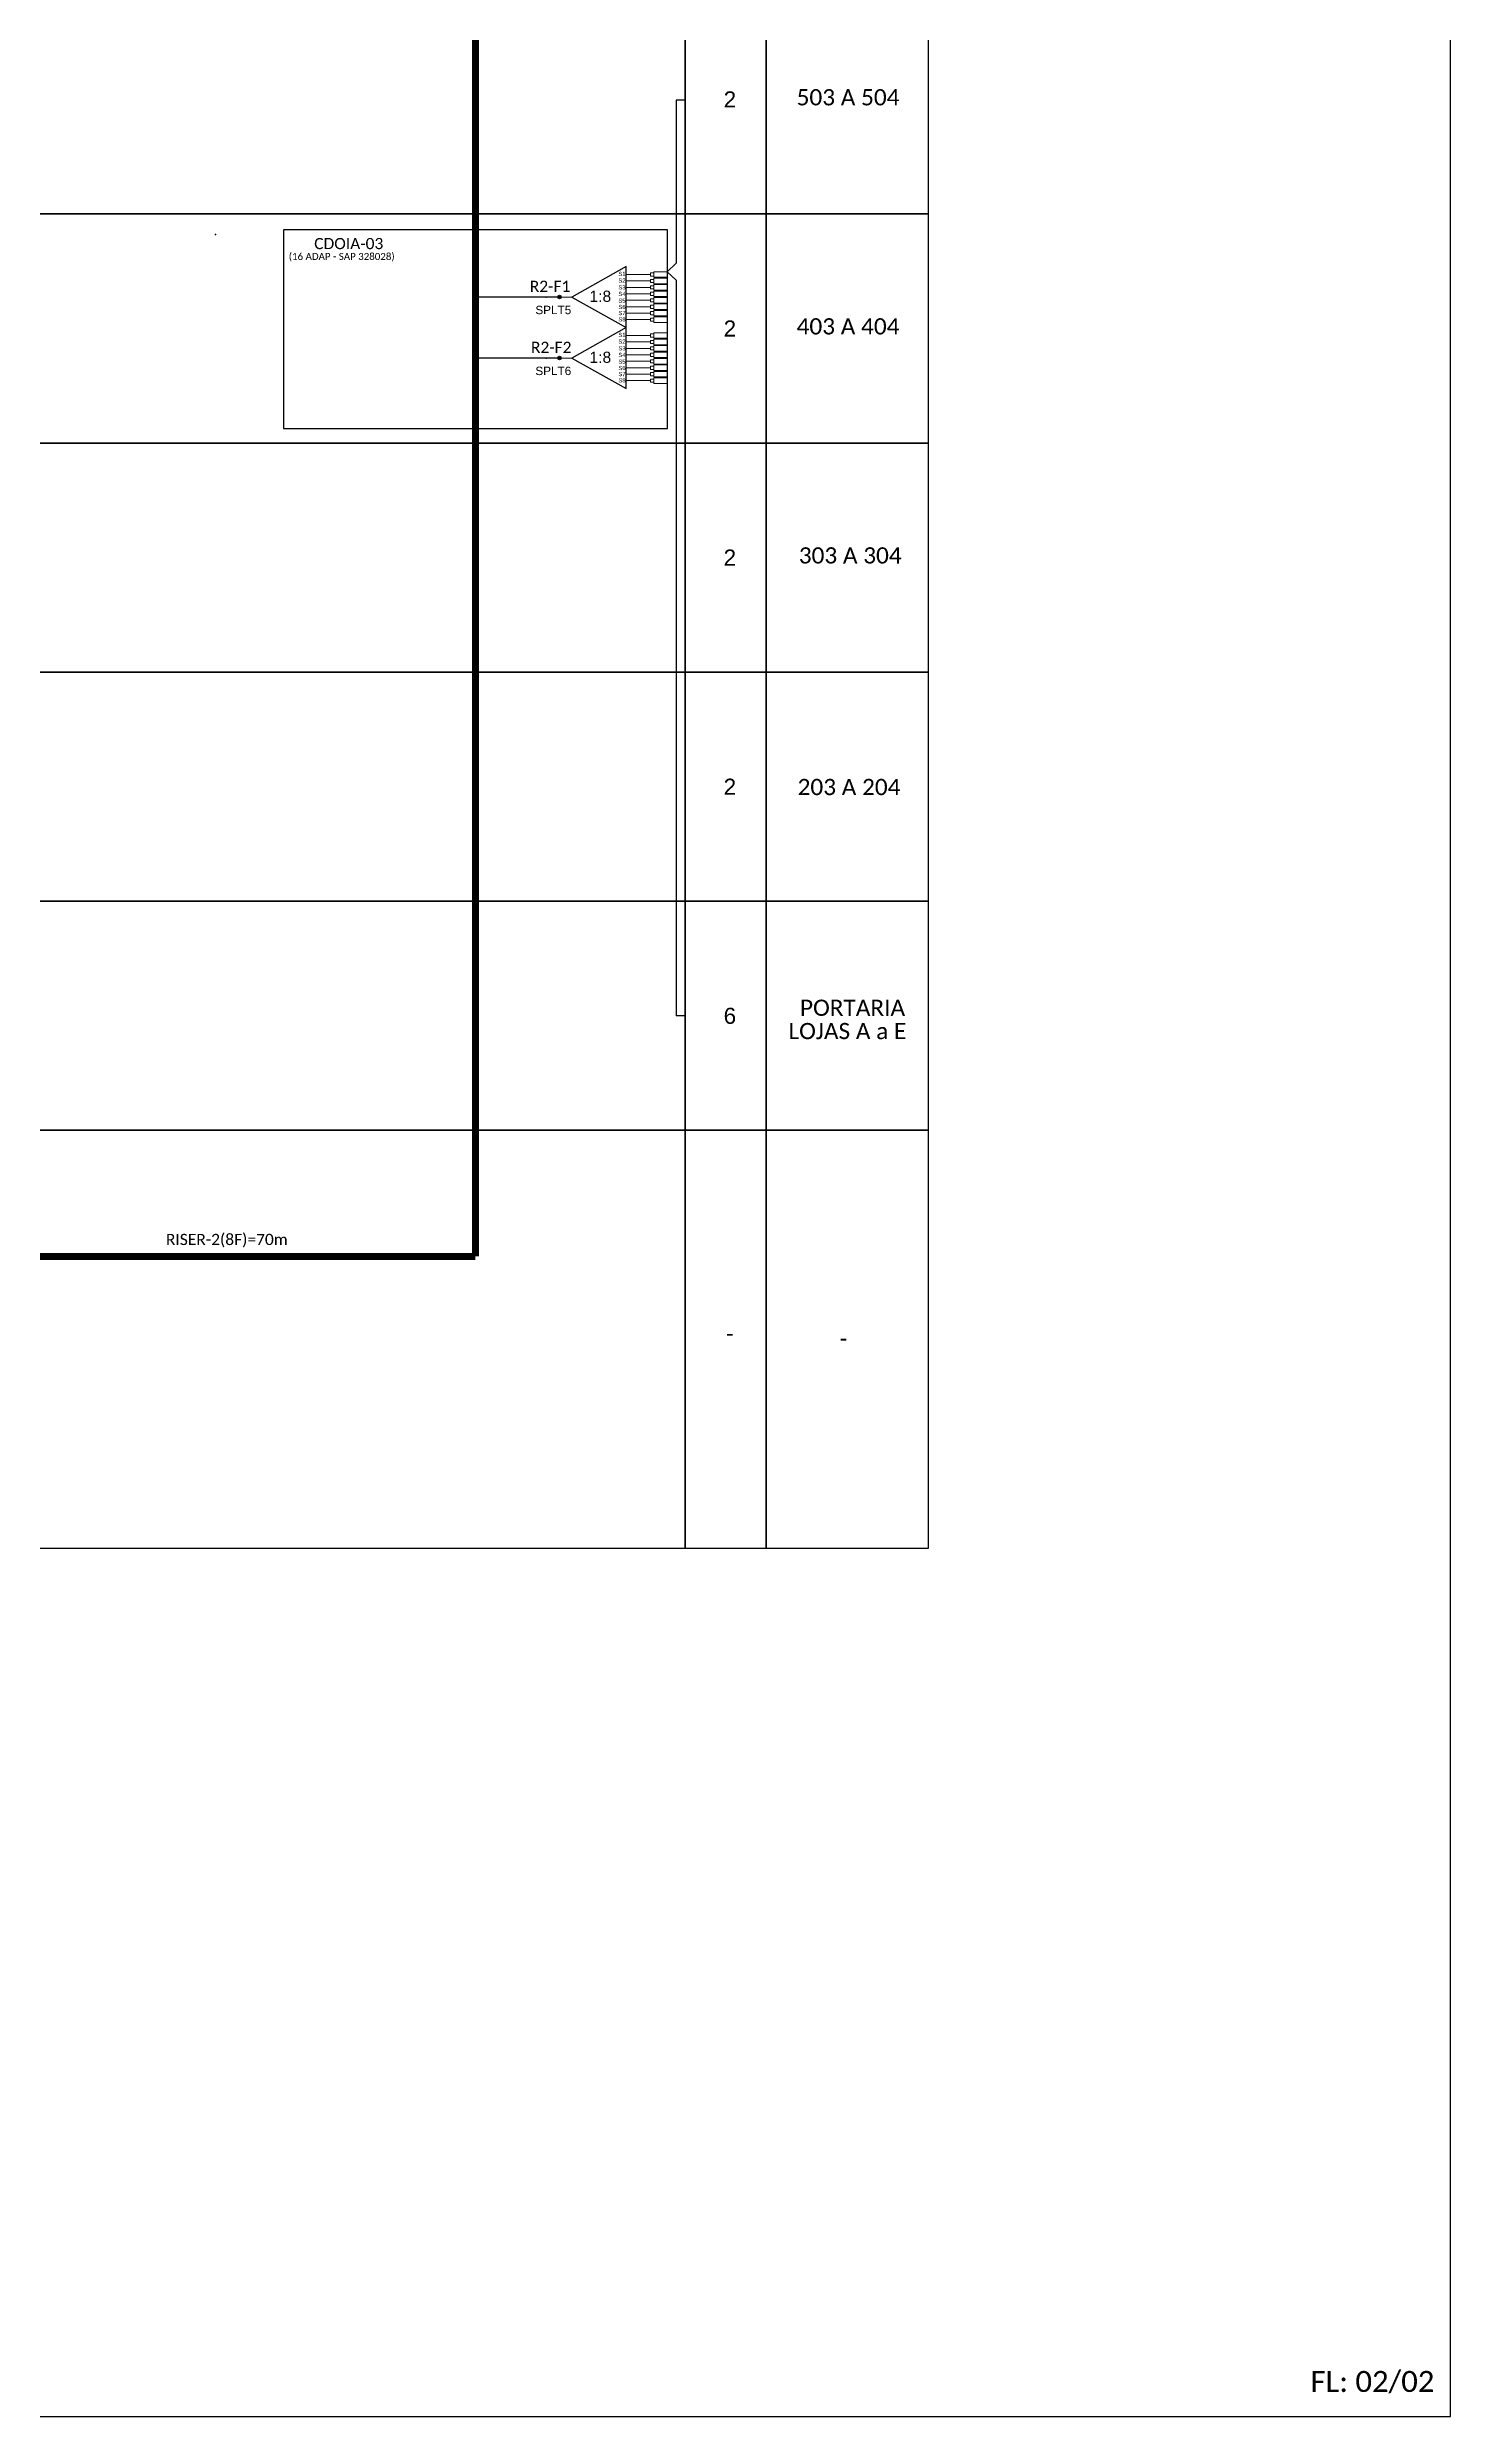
# Model space of a CAD drawing. Header units: inches. Extents: x -143605 to -141670, y 187277 to 187871.
# Drawn here: x -141871.1 to -141670.5, y 187277 to 187615.6 of the extents above; entities that cross this region are included whole.
import ezdxf
from ezdxf.enums import TextEntityAlignment as Align

# ---------------------------------------------------------------- set-up
doc = ezdxf.new("R2010")
doc.units = ezdxf.units.IN
doc.header["$MEASUREMENT"] = 0
doc.styles.add('ARIAL', font='arial.ttf')
doc.styles.add('WMF-Calibri0', font='calibri.ttf')

# ---------------------------------------------------------------- blocks, each defined once
blk = doc.blocks.new('A$C415C251F')
at = {"color": 3}
blk.add_point((0, 0), dxfattribs=at)
blk = doc.blocks.new('LEG_CDOIA8_C-SPLT_ESQ')
at = {"color": 3, "extrusion": (0, 0, -1), "xscale": -1, "zscale": -1}
blk.add_blockref('A$C415C251F', (0, 0), dxfattribs=at)
at = {"color": 1, "style": 'WMF-Calibri0', "flags": 4}
blk.add_attdef('MODELO', text='', height=1.5, dxfattribs=at).set_placement((22.54, -4.54), align=Align.CENTER)
blk.add_attdef('CDO', (21.44, -2.61), '', height=2, dxfattribs=at)
at = {"style": 'ARIAL', "flags": 4}
blk.add_attdef('SPLITAGEM', text='', height=1.5, dxfattribs=at).set_placement((18.61, -12.59), align=Align.CENTER)
blk = doc.blocks.new('SPLT_1-8_SC-APC')
at = {"color": 1}
blk.add_lwpolyline([(-7.37, -2.1), (-17.04, -7.55), (-7.37, -13), (-7.37, -2.1)], dxfattribs=at)
at = {"color": 3, "lineweight": 0}
for points in [[(-2.99, -3.51), (-7.37, -3.51)], [(-2.41, -3.02), (-2.41, -4)], [(-2.41, -3.02), (0, -3.02)], [(-2.41, -4), (0, -4)], [(-2.41, -4.17), (-2.41, -5.16)], [(-2.41, -4.17), (0, -4.17)], [(-7.37, -4.66), (-2.99, -4.66)], [(-7.37, -5.82), (-2.99, -5.82)], [(-7.37, -6.97), (-2.99, -6.97)], [(-7.37, -8.12), (-2.99, -8.12)], [(-2.41, -5.16), (0, -5.16)], [(-2.41, -5.32), (-2.41, -6.31)], [(-2.41, -5.32), (0, -5.32)], [(-2.41, -6.31), (0, -6.31)], [(-2.41, -6.48), (-2.41, -7.46)], [(-2.41, -6.48), (0, -6.48)], [(-2.41, -7.46), (0, -7.46)], [(-2.41, -7.63), (-2.41, -8.62)], [(-2.41, -7.63), (0, -7.63)], [(-7.37, -9.28), (-2.99, -9.28)], [(-7.37, -10.43), (-2.99, -10.43)], [(-7.37, -11.58), (-2.99, -11.58)], [(-2.41, -8.62), (0, -8.62)], [(-2.41, -8.78), (-2.41, -9.77)], [(-2.41, -8.78), (0, -8.78)], [(-2.41, -9.77), (0, -9.77)], [(-2.41, -9.94), (-2.41, -10.92)], [(-2.41, -9.94), (0, -9.94)], [(-2.41, -10.92), (0, -10.92)], [(-2.41, -11.09), (-2.41, -12.08)], [(-2.41, -11.09), (0, -11.09)], [(-2.41, -12.08), (0, -12.08)]]:
    blk.add_lwpolyline(points, dxfattribs=at)
for points in [[(-2.99, -3.22), (-2.41, -3.22), (-2.41, -3.8), (-2.99, -3.8)], [(-2.99, -4.38), (-2.41, -4.38), (-2.41, -4.95), (-2.99, -4.95)], [(-2.99, -5.53), (-2.41, -5.53), (-2.41, -6.1), (-2.99, -6.1)], [(-2.99, -6.68), (-2.41, -6.68), (-2.41, -7.26), (-2.99, -7.26)], [(-2.99, -7.84), (-2.41, -7.84), (-2.41, -8.41), (-2.99, -8.41)], [(-2.99, -8.99), (-2.41, -8.99), (-2.41, -9.56), (-2.99, -9.56)], [(-2.99, -10.14), (-2.41, -10.14), (-2.41, -10.72), (-2.99, -10.72)], [(-2.99, -11.3), (-2.41, -11.3), (-2.41, -11.87), (-2.99, -11.87)]]:
    blk.add_lwpolyline(points, close=True, dxfattribs=at)
at = {"color": 1, "lineweight": 0}
blk.add_lwpolyline([(-17.04, -7.55), (-19.26, -7.55)], dxfattribs=at)
at = {"color": 1, "style": 'ARIAL'}
for s, height, p in [('S1', 0.75, (-8.74, -3.78)), ('S2', 0.75, (-8.74, -4.97)), ('1:8', 2, (-13.91, -8.4)), ('S3', 0.75, (-8.74, -6.18)), ('S4', 0.75, (-8.74, -7.36)), ('S5', 0.75, (-8.74, -8.57)), ('S6', 0.75, (-8.74, -9.69)), ('S7', 0.75, (-8.74, -10.78)), ('S8', 0.75, (-8.74, -11.9))]:
    blk.add_text(s, height=height, dxfattribs=at).set_placement(p)
blk = doc.blocks.new('SPLITTER_')
blk.add_point((0, 0))
at = {"style": 'ARIAL', "flags": 4}
blk.add_attdef('SPLT', (0, -3.26), '', height=1.5, dxfattribs=at)

msp = doc.modelspace()

# ---------------------------------------------------------------- hatches: boundary and pattern name
h = msp.add_hatch(color=3)
h.dxf.hatch_style = 1
edge = h.paths.add_edge_path()
edge.add_arc((-141797.9, 187579.91), 0.242, 0, 360)
h = msp.add_hatch(color=3)
h.dxf.hatch_style = 1
edge = h.paths.add_edge_path()
edge.add_arc((-141797.9, 187571.19), 0.242, 0, 360)

# ---------------------------------------------------------------- linework, layer by layer
at = {"color": 6}
for p, q in [((-141797.9, 187579.91), (-141809.93, 187579.91)), ((-141797.9, 187571.19), (-141809.93, 187571.19))]:
    msp.add_line(p, q, dxfattribs=at)
for points in [[(-142509.06, 187276.97), (-141670.5, 187276.97), (-141670.5, 187870.97), (-142509.06, 187870.97), (-142509.06, 187276.97)], [(-141848.95, 187442.78), (-141848.17, 187442.78)]]:
    msp.add_lwpolyline(points)
at = {"color": 6, "const_width": 1}
for points in [[(-141809.93, 187679.05), (-141809.93, 187442.78)], [(-141891.19, 187442.78), (-141809.93, 187442.78)]]:
    msp.add_lwpolyline(points, dxfattribs=at)
for points in [[(-142049.85, 187624.52), (-141779.92, 187624.52), (-141779.92, 187591.78), (-142049.85, 187591.78)], [(-141779.92, 187624.52), (-141768.34, 187624.52), (-141768.34, 187591.78), (-141779.92, 187591.78)], [(-141768.34, 187624.52), (-141745.2, 187624.52), (-141745.2, 187591.78), (-141768.34, 187591.78)], [(-142049.85, 187591.78), (-141779.92, 187591.78), (-141779.92, 187559.04), (-142049.85, 187559.04)], [(-141779.92, 187591.78), (-141768.34, 187591.78), (-141768.34, 187559.04), (-141779.92, 187559.04)], [(-141768.34, 187591.78), (-141745.2, 187591.78), (-141745.2, 187559.04), (-141768.34, 187559.04)], [(-142049.85, 187559.04), (-141779.92, 187559.04), (-141779.92, 187526.29), (-142049.85, 187526.29)], [(-141779.92, 187559.04), (-141768.34, 187559.04), (-141768.34, 187526.29), (-141779.92, 187526.29)], [(-141768.34, 187559.04), (-141745.2, 187559.04), (-141745.2, 187526.29), (-141768.34, 187526.29)], [(-142049.85, 187526.29), (-141779.92, 187526.29), (-141779.92, 187493.55), (-142049.85, 187493.55)], [(-141779.92, 187526.29), (-141768.34, 187526.29), (-141768.34, 187493.55), (-141779.92, 187493.55)], [(-141768.34, 187526.29), (-141745.2, 187526.29), (-141745.2, 187493.55), (-141768.34, 187493.55)], [(-142049.85, 187493.55), (-141779.92, 187493.55), (-141779.92, 187460.81), (-142049.85, 187460.81)], [(-141779.92, 187493.55), (-141768.34, 187493.55), (-141768.34, 187460.81), (-141779.92, 187460.81)], [(-141768.34, 187493.55), (-141745.2, 187493.55), (-141745.2, 187460.81), (-141768.34, 187460.81)], [(-142049.85, 187460.81), (-141779.92, 187460.81), (-141779.92, 187401.03), (-142049.85, 187401.03)], [(-141779.92, 187460.81), (-141768.34, 187460.81), (-141768.34, 187401.03), (-141779.92, 187401.03)], [(-141768.34, 187460.81), (-141745.2, 187460.81), (-141745.2, 187401.03), (-141768.34, 187401.03)]]:
    msp.add_lwpolyline(points, close=True)
at = {"color": 3}
for points in [[(-141781.24, 187608.03), (-141781.24, 187584.73)], [(-141779.92, 187608.03), (-141781.24, 187608.03)], [(-141781.24, 187584.73), (-141782.49, 187583.53), (-141781.24, 187582.32), (-141781.24, 187582.32)], [(-141781.24, 187582.32), (-141781.24, 187477.18)], [(-141779.92, 187477.18), (-141781.24, 187477.18)]]:
    msp.add_lwpolyline(points, dxfattribs=at)
at = {"color": 1}
msp.add_lwpolyline([(-141782.46, 187589.5), (-141837.36, 187589.5), (-141837.36, 187561.11), (-141782.46, 187561.11)], close=True, dxfattribs=at)
at = {"color": 3}
for centre in [(-141797.9, 187579.91), (-141797.9, 187571.19)]:
    msp.add_circle(centre, 0.242, dxfattribs=at)

# ---------------------------------------------------------------- block references
ref = msp.add_blockref('LEG_CDOIA8_C-SPLT_ESQ', (-141847.08, 187588.84), dxfattribs=dict(at, xscale=0.8000000000465661, yscale=0.7999999999883585, zscale=0.8))
ref.add_attrib('CDO', 'CDOIA-03', (-141832.97, 187586.75), dxfattribs={"color": 1, "height": 1.6, "style": 'WMF-Calibri0'})
ref.add_attrib('MODELO', '(16 ADAP - SAP 328028)', dxfattribs={"color": 1, "height": 1, "style": 'WMF-Calibri0'}).set_placement((-141829.04, 187585.21), align=Align.CENTER)
at = {"color": 3, "xscale": 0.8000000000465661, "yscale": 0.7999999999883585, "zscale": 0.8}
for p in [(-141782.49, 187585.94), (-141782.49, 187577.22)]:
    msp.add_blockref('SPLT_1-8_SC-APC', p, dxfattribs=at)
ref = msp.add_blockref('SPLITTER_', (-141799.8, 187579.91), dxfattribs=dict(xscale=0.8000000000465661, yscale=0.7999999999883585, zscale=0.8))
ref.add_attrib('SPLT', 'SPLT5', (-141801.35, 187577.46), dxfattribs={"height": 1.2, "style": 'ARIAL'})
ref = msp.add_blockref('SPLITTER_', (-141799.8, 187571.19), dxfattribs=dict(xscale=0.8000000000465661, yscale=0.7999999999883585, zscale=0.8))
ref.add_attrib('SPLT', 'SPLT6', (-141801.35, 187568.75), dxfattribs={"height": 1.2, "style": 'ARIAL'})

# ---------------------------------------------------------------- texts
at = {"style": 'WMF-Calibri0'}
for s, p in [('503 A 504', (-141764, 187607.3)), ('403 A 404', (-141764, 187574.56)), ('303 A 304', (-141763.69, 187541.82)), ('203 A 204', (-141763.86, 187508.72)), ('PORTARIA', (-141763.52, 187477.17)), ('LOJAS A a E', (-141765.16, 187473.84))]:
    msp.add_text(s, height=2.317, dxfattribs=at).set_placement(p)
at = {"color": 6, "style": 'WMF-Calibri0'}
for s, p in [('R2-F1', (-141802.15, 187580.64)), ('R2-F2', (-141801.98, 187571.92)), ('RISER-2(8F)=70m', (-141854.17, 187444.41))]:
    msp.add_text(s, height=1.6, dxfattribs=at).set_placement(p)
at = {"lineweight": 0, "insert": (-141690.53, 187283.49), "char_height": 3, "width": 277.1819, "attachment_point": 1, "style": 'WMF-Calibri0'}
msp.add_mtext('FL: 02/02', dxfattribs=at)
at = {"style": 'ARIAL', "flags": 12}
for tag, p in [('2', (-141773.54, 187608.15)), ('2', (-141773.54, 187575.41)), ('2', (-141773.54, 187542.67)), ('2', (-141773.54, 187509.92)), ('6', (-141773.54, 187477.18)), ('-', (-141773.54, 187431.84)), ('-', (-141757.3, 187431.15))]:
    msp.add_attdef(tag, text='XX', height=2.3, dxfattribs=at).set_placement(p, align=Align.MIDDLE_CENTER)

doc.saveas('drawing.dxf')
